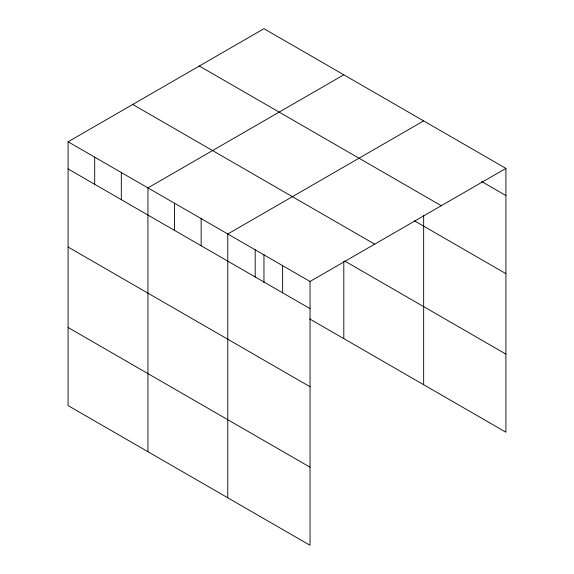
<?xml version="1.0" encoding="UTF-8"?>
<svg xmlns="http://www.w3.org/2000/svg" width="574" height="574" viewBox="0 0 574 574"><rect width="100%" height="100%" fill="white"/><g stroke="black" fill="none" stroke-linecap="round" stroke-linejoin="round"><path stroke-width="0.86" d="M68.084 141.792L310.039 281.482L310.039 545.3L68.084 405.603L68.084 141.792L263.961 28.7L505.916 168.397L505.916 432.208L309.587 318.857M343.804 74.799L147.927 187.892L147.927 451.702M423.655 120.899L227.77 233.991L227.77 497.801M310.039 281.482L505.916 168.397M481.543 181.463L505.916 195.54M199.322 66.017L441.277 205.714M414.528 220.875L505.916 273.64M132.723 104.468L374.679 244.165M344.565 260.955L505.916 354.108M68.084 168.935L310.039 308.625M68.084 247.035L310.039 386.733M68.084 327.503L310.039 467.2M423.655 215.494L423.655 384.716M343.804 261.4L343.804 338.617M282.616 265.654L282.616 292.797M263.961 254.354L263.961 282.752M255.193 249.819L255.193 276.962M201.158 218.622L201.158 245.765M174.539 203.253L174.539 230.396M121.315 172.523L121.315 199.666M94.696 157.154L94.696 184.297"/></g></svg>
